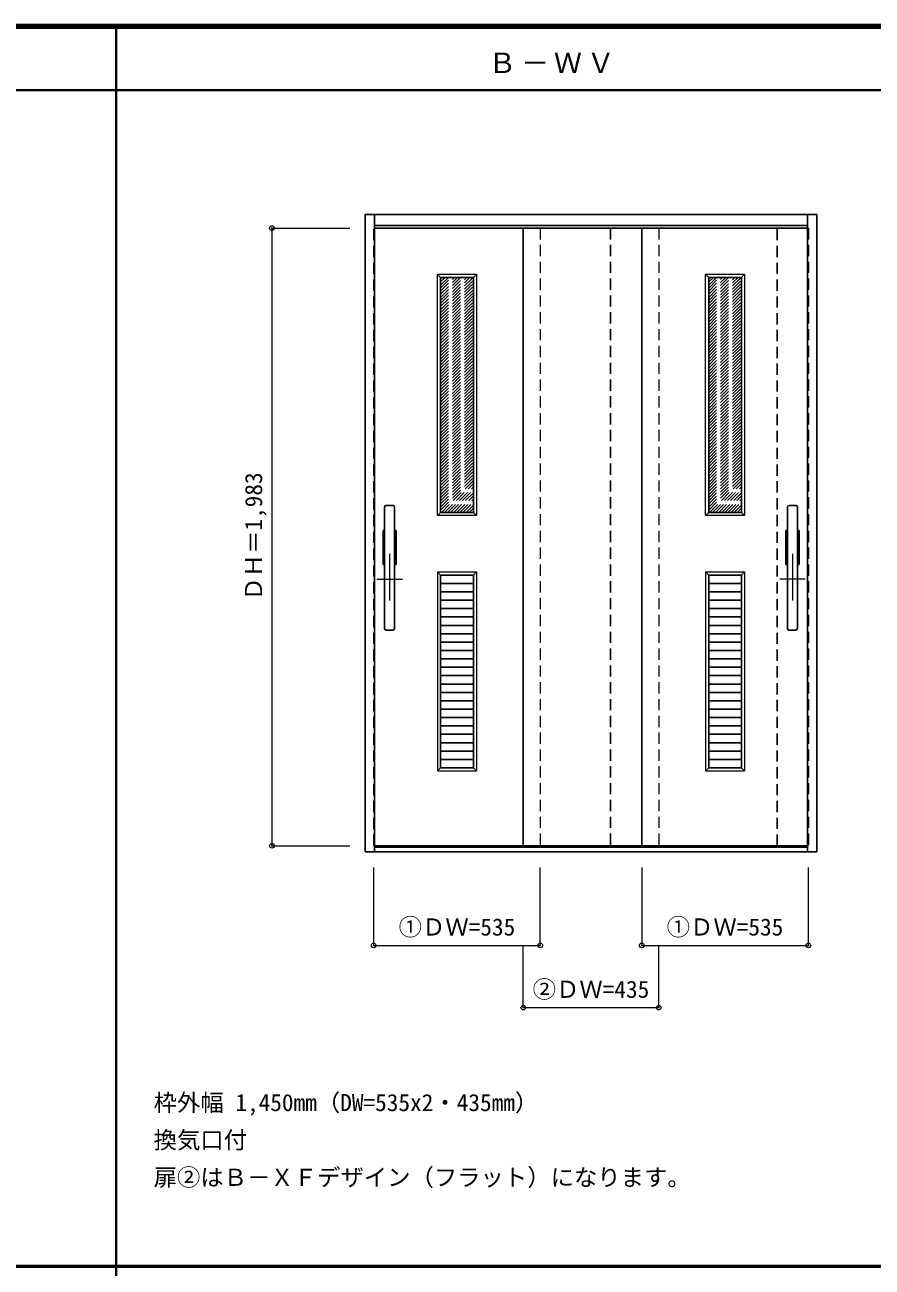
# Model space of a CAD drawing. Units: millimetres, scale not verified. Extents: x -6000 to 5700, y -4307 to 4175.
# Drawn here: x -2989 to -267, y 186 to 4175 of the extents above; entities that cross this region are included whole.
import ezdxf
from ezdxf.enums import TextEntityAlignment as Align

# ---------------------------------------------------------------- set-up
doc = ezdxf.new("R2010")
doc.units = ezdxf.units.MM
doc.header["$LTSCALE"] = 30
doc.header["$PDMODE"] = 32
doc.header["$PDSIZE"] = 15
doc.linetypes.add('CHAIN1', pattern=[8, 5, -1, 1, -1])
doc.linetypes.add('DASHED1', pattern=[1.8, 1.2, -0.6])
for name, color, linetype, lineweight in [('0-1_通り芯', 4, 'CHAIN1', 9), ('0-2_扉', 4, 'DASHED1', 9), ('0-3_仕上げ', 3, 'Continuous', 25), ('0-4_枠', 3, 'Continuous', 25), ('0-B_寸法', 7, 'Continuous', 9), ('0-C_ハッチ', 4, 'DASHED1', 9), ('0-D_ﾊﾞｰ引き手', 3, 'Continuous', 25), ('F-1_枠', 6, 'Continuous', 40)]:
    doc.layers.add(name, color=color, linetype=linetype, lineweight=lineweight)
doc.layers.add('0-A_文字', color=7, linetype='Continuous')
doc.styles.add('ＭＳ ゴシック', font='')
doc.styles.get('ＭＳ ゴシック').set_extended_font_data('MS Gothic')

msp = doc.modelspace()

# ---------------------------------------------------------------- linework, layer by layer
at = {"layer": '0-1_通り芯'}
for p, q in [((-1817, 2476.5), (-1817, 2314.5)), ((-523, 2476.5), (-523, 2314.5)), ((-1858, 2395.5), (-1776, 2395.5)), ((-482, 2395.5), (-564, 2395.5))]:
    msp.add_line(p, q, dxfattribs=at)
at = {"layer": '0-2_扉', "color": 3, "linetype": 'Continuous', "lineweight": 25}
for p, q in [((-475, 3522.25), (-1868, 3522.25)), ((-1387.5, 1539.25), (-1387.5, 3522.25)), ((-1007, 1539.25), (-1007, 3522.25)), ((-1865, 1539.25), (-475, 1539.25))]:
    msp.add_line(p, q, dxfattribs=at)
at = {"layer": '0-2_扉'}
for p, q in [((-1868, 1539.25), (-1868, 3522.25)), ((-1333, 3522.25), (-1333, 1539.25)), ((-952.5, 3522.25), (-952.5, 1539.25)), ((-472, 3522.25), (-475, 3522.25)), ((-472, 3522.25), (-472, 1539.25)), ((-1865, 1539.25), (-1868, 1539.25)), ((-1384.5, 1539.25), (-1387.5, 1539.25)), ((-472, 1539.25), (-475, 1539.25))]:
    msp.add_line(p, q, dxfattribs=at)
at = {"layer": '0-2_扉', "color": 3, "lineweight": 25}
msp.add_lwpolyline([(-1107, 3522.25), (-1107, 1539.25), (-572, 1539.25), (-572, 3522.25)], close=True, dxfattribs=at)
at = {"layer": '0-3_仕上げ', "color": 7, "lineweight": 18}
for p, q in [((-1663, 3374.25), (-1653, 3364.25)), ((-1663, 3374.25), (-1538, 3374.25)), ((-1538, 3374.25), (-1548, 3364.25)), ((-1538, 3374.25), (-1538, 2599.25)), ((-802, 3374.25), (-792, 3364.25)), ((-802, 3374.25), (-677, 3374.25)), ((-677, 3374.25), (-687, 3364.25)), ((-677, 3374.25), (-677, 2599.25)), ((-1653, 2609.25), (-1663, 2599.25)), ((-1548, 2609.25), (-1538, 2599.25)), ((-792, 2609.25), (-802, 2599.25)), ((-687, 2609.25), (-677, 2599.25)), ((-1663, 2418.25), (-1663, 1779.25)), ((-1663, 2418.25), (-1653, 2408.25)), ((-1663, 2418.25), (-1538, 2418.25)), ((-1538, 2418.25), (-1548, 2408.25)), ((-1538, 2418.25), (-1538, 1779.25)), ((-802, 2418.25), (-802, 1779.25)), ((-802, 2418.25), (-792, 2408.25)), ((-802, 2418.25), (-677, 2418.25)), ((-677, 2418.25), (-687, 2408.25)), ((-677, 2418.25), (-677, 1779.25)), ((-1653, 1789.25), (-1663, 1779.25)), ((-1663, 1779.25), (-1538, 1779.25)), ((-1548, 1789.25), (-1538, 1779.25)), ((-792, 1789.25), (-802, 1779.25)), ((-802, 1779.25), (-677, 1779.25)), ((-687, 1789.25), (-677, 1779.25))]:
    msp.add_line(p, q, dxfattribs=at)
at = {"layer": '0-3_仕上げ'}
for p, q in [((-1653, 3364.25), (-1548, 3364.25)), ((-1653, 3364.25), (-1653, 2609.25)), ((-1548, 3364.25), (-1548, 2609.25)), ((-792, 3364.25), (-687, 3364.25)), ((-792, 3364.25), (-792, 2609.25)), ((-687, 3364.25), (-687, 2609.25)), ((-1653, 2609.25), (-1548, 2609.25)), ((-792, 2609.25), (-687, 2609.25)), ((-1653, 2408.25), (-1653, 1789.25)), ((-1548, 2408.25), (-1653, 2408.25)), ((-1548, 1789.25), (-1548, 2408.25)), ((-792, 2408.25), (-792, 1789.25)), ((-687, 2408.25), (-792, 2408.25)), ((-687, 1789.25), (-687, 2408.25)), ((-1548, 2381.34), (-1653, 2381.34)), ((-1548, 2354.42), (-1653, 2354.42)), ((-687, 2381.34), (-792, 2381.34)), ((-687, 2354.42), (-792, 2354.42)), ((-1548, 2327.51), (-1653, 2327.51)), ((-687, 2327.51), (-792, 2327.51)), ((-1548, 2300.6), (-1653, 2300.6)), ((-687, 2300.6), (-792, 2300.6)), ((-1548, 2273.68), (-1653, 2273.68)), ((-1548, 2246.77), (-1653, 2246.77)), ((-687, 2273.68), (-792, 2273.68)), ((-687, 2246.77), (-792, 2246.77)), ((-1548, 2219.86), (-1653, 2219.86)), ((-687, 2219.86), (-792, 2219.86)), ((-1548, 2192.95), (-1653, 2192.95)), ((-1548, 2166.03), (-1653, 2166.03)), ((-687, 2192.95), (-792, 2192.95)), ((-687, 2166.03), (-792, 2166.03)), ((-1548, 2139.12), (-1653, 2139.12)), ((-687, 2139.12), (-792, 2139.12)), ((-1548, 2112.21), (-1653, 2112.21)), ((-1548, 2085.29), (-1653, 2085.29)), ((-687, 2112.21), (-792, 2112.21)), ((-687, 2085.29), (-792, 2085.29)), ((-1548, 2058.38), (-1653, 2058.38)), ((-687, 2058.38), (-792, 2058.38)), ((-1548, 2031.47), (-1653, 2031.47)), ((-1548, 2004.55), (-1653, 2004.55)), ((-687, 2031.47), (-792, 2031.47)), ((-687, 2004.55), (-792, 2004.55)), ((-1548, 1977.64), (-1653, 1977.64)), ((-687, 1977.64), (-792, 1977.64)), ((-1548, 1950.73), (-1653, 1950.73)), ((-1548, 1923.82), (-1653, 1923.82)), ((-687, 1950.73), (-792, 1950.73)), ((-687, 1923.82), (-792, 1923.82)), ((-1548, 1896.9), (-1653, 1896.9)), ((-687, 1896.9), (-792, 1896.9)), ((-1548, 1869.99), (-1653, 1869.99)), ((-1548, 1843.08), (-1653, 1843.08)), ((-687, 1869.99), (-792, 1869.99)), ((-687, 1843.08), (-792, 1843.08)), ((-1548, 1816.16), (-1653, 1816.16)), ((-687, 1816.16), (-792, 1816.16)), ((-1653, 1789.25), (-1548, 1789.25)), ((-792, 1789.25), (-687, 1789.25))]:
    msp.add_line(p, q, dxfattribs=at)
at = {"layer": '0-3_仕上げ', "color": 7, "lineweight": 18}
for points in [[(-1538, 2599.25), (-1663, 2599.25), (-1663, 3374.25)], [(-677, 2599.25), (-802, 2599.25), (-802, 3374.25)]]:
    msp.add_lwpolyline(points, dxfattribs=at)
at = {"layer": '0-4_枠'}
for p, q in [((-1895, 1519.25), (-1895, 3566.25)), ((-1895, 3566.25), (-445, 3566.25)), ((-1865, 1519.25), (-1865, 3566.25)), ((-475, 1519.25), (-475, 3566.25)), ((-445, 3566.25), (-445, 1519.25)), ((-1865, 3530.25), (-475, 3530.25)), ((-1895, 1519.25), (-1865, 1519.25)), ((-1865, 1534.25), (-475, 1534.25)), ((-1865, 1519.25), (-475, 1519.25)), ((-475, 1519.25), (-445, 1519.25))]:
    msp.add_line(p, q, dxfattribs=at)
at = {"layer": '0-B_寸法', "color": 4}
for p, q in [((-2195, 3522.25), (-2195, 1539.25)), ((-2195, 3522.25), (-1945, 3522.25)), ((-2195, 1539.25), (-1945, 1539.25)), ((-1868, 1219.25), (-1868, 1469.25)), ((-1007, 1469.25), (-1007, 1219.25)), ((-472, 1219.25), (-472, 1469.25)), ((-1387.5, 1019.25), (-1387.5, 1219.25)), ((-1007, 1219.25), (-472, 1219.25)), ((-952.5, 1019.25), (-952.5, 1219.25)), ((-1387.5, 1019.25), (-952.5, 1019.25))]:
    msp.add_line(p, q, dxfattribs=at)
msp.add_lwpolyline([(-1868, 1219.25), (-1333, 1219.25), (-1333, 1469.25)], dxfattribs=at)
at = {"layer": '0-B_寸法'}
for p in [(-2195, 3522.25), (-2195, 1539.25), (-1868, 1219.25), (-1333, 1219.25), (-1007, 1219.25), (-472, 1219.25), (-1387.5, 1019.25), (-952.5, 1019.25)]:
    msp.add_point(p, dxfattribs=at)
at = {"layer": '0-C_ハッチ'}
for p, q in [((-1653, 3260.25), (-1549, 3364.25)), ((-1653, 3270.15), (-1558.9, 3364.25)), ((-1653, 3280.05), (-1568.8, 3364.25)), ((-1653, 3289.95), (-1578.7, 3364.25)), ((-1653, 3299.85), (-1588.6, 3364.25)), ((-1653, 3309.75), (-1598.5, 3364.25)), ((-1653, 3319.65), (-1608.4, 3364.25)), ((-1653, 3329.55), (-1618.3, 3364.25)), ((-1653, 3339.45), (-1628.2, 3364.25)), ((-1653, 3349.35), (-1638.1, 3364.25)), ((-1653, 3359.24), (-1647.99, 3364.25)), ((-1653, 3250.35), (-1548, 3355.35)), ((-792, 3260.25), (-688, 3364.25)), ((-792, 3270.15), (-697.9, 3364.25)), ((-792, 3280.05), (-707.8, 3364.25)), ((-792, 3289.95), (-717.7, 3364.25)), ((-792, 3299.85), (-727.6, 3364.25)), ((-792, 3309.75), (-737.5, 3364.25)), ((-792, 3319.65), (-747.4, 3364.25)), ((-792, 3329.55), (-757.3, 3364.25)), ((-792, 3339.45), (-767.2, 3364.25)), ((-792, 3349.35), (-777.1, 3364.25)), ((-792, 3359.24), (-786.99, 3364.25)), ((-792, 3250.35), (-687, 3355.35)), ((-1653, 3240.45), (-1548, 3345.45)), ((-1653, 3230.55), (-1548, 3335.55)), ((-1653, 3220.65), (-1548, 3325.65)), ((-1653, 3210.75), (-1548, 3315.75)), ((-792, 3240.45), (-687, 3345.45)), ((-792, 3230.55), (-687, 3335.55)), ((-792, 3220.65), (-687, 3325.65)), ((-792, 3210.75), (-687, 3315.75)), ((-1653, 3200.85), (-1548, 3305.85)), ((-1653, 3190.95), (-1548, 3295.95)), ((-1653, 3181.05), (-1548, 3286.05)), ((-1653, 3171.15), (-1548, 3276.15)), ((-792, 3200.85), (-687, 3305.85)), ((-792, 3190.95), (-687, 3295.95)), ((-792, 3181.05), (-687, 3286.05)), ((-792, 3171.15), (-687, 3276.15)), ((-1653, 3161.25), (-1548, 3266.25)), ((-1653, 3151.36), (-1548, 3256.36)), ((-1653, 3141.46), (-1548, 3246.46)), ((-1653, 3131.56), (-1548, 3236.56)), ((-792, 3161.25), (-687, 3266.25)), ((-792, 3151.36), (-687, 3256.36)), ((-792, 3141.46), (-687, 3246.46)), ((-792, 3131.56), (-687, 3236.56)), ((-1653, 3121.66), (-1548, 3226.66)), ((-1653, 3111.76), (-1548, 3216.76)), ((-1653, 3101.86), (-1548, 3206.86)), ((-1653, 3091.96), (-1548, 3196.96)), ((-792, 3121.66), (-687, 3226.66)), ((-792, 3111.76), (-687, 3216.76)), ((-792, 3101.86), (-687, 3206.86)), ((-792, 3091.96), (-687, 3196.96)), ((-1653, 3082.06), (-1548, 3187.06)), ((-1653, 3072.16), (-1548, 3177.16)), ((-1653, 3062.26), (-1548, 3167.26)), ((-1653, 3052.36), (-1548, 3157.36)), ((-792, 3082.06), (-687, 3187.06)), ((-792, 3072.16), (-687, 3177.16)), ((-792, 3062.26), (-687, 3167.26)), ((-792, 3052.36), (-687, 3157.36)), ((-1653, 3042.46), (-1548, 3147.46)), ((-1653, 3032.56), (-1548, 3137.56)), ((-1653, 3022.66), (-1548, 3127.66)), ((-1653, 3012.76), (-1548, 3117.76)), ((-792, 3042.46), (-687, 3147.46)), ((-792, 3032.56), (-687, 3137.56)), ((-792, 3022.66), (-687, 3127.66)), ((-792, 3012.76), (-687, 3117.76)), ((-1653, 3002.86), (-1548, 3107.86)), ((-1653, 2992.96), (-1548, 3097.96)), ((-1653, 2983.06), (-1548, 3088.06)), ((-1653, 2973.16), (-1548, 3078.16)), ((-792, 3002.86), (-687, 3107.86)), ((-792, 2992.96), (-687, 3097.96)), ((-792, 2983.06), (-687, 3088.06)), ((-792, 2973.16), (-687, 3078.16)), ((-1653, 2963.27), (-1548, 3068.26)), ((-1653, 2953.37), (-1548, 3058.37)), ((-1653, 2943.47), (-1548, 3048.47)), ((-1653, 2933.57), (-1548, 3038.57)), ((-792, 2963.27), (-687, 3068.26)), ((-792, 2953.37), (-687, 3058.37)), ((-792, 2943.47), (-687, 3048.47)), ((-792, 2933.57), (-687, 3038.57)), ((-1653, 2923.67), (-1548, 3028.67)), ((-1653, 2913.77), (-1548, 3018.77)), ((-1653, 2903.87), (-1548, 3008.87)), ((-1653, 2893.97), (-1548, 2998.97)), ((-792, 2923.67), (-687, 3028.67)), ((-792, 2913.77), (-687, 3018.77)), ((-792, 2903.87), (-687, 3008.87)), ((-792, 2893.97), (-687, 2998.97)), ((-1653, 2884.07), (-1548, 2989.07)), ((-1653, 2874.17), (-1548, 2979.17)), ((-1653, 2864.27), (-1548, 2969.27)), ((-1653, 2854.37), (-1548, 2959.37)), ((-792, 2884.07), (-687, 2989.07)), ((-792, 2874.17), (-687, 2979.17)), ((-792, 2864.27), (-687, 2969.27)), ((-792, 2854.37), (-687, 2959.37)), ((-1653, 2844.47), (-1548, 2949.47)), ((-1653, 2834.57), (-1548, 2939.57)), ((-1653, 2824.67), (-1548, 2929.67)), ((-1653, 2814.77), (-1548, 2919.77)), ((-792, 2844.47), (-687, 2949.47)), ((-792, 2834.57), (-687, 2939.57)), ((-792, 2824.67), (-687, 2929.67)), ((-792, 2814.77), (-687, 2919.77)), ((-1653, 2804.87), (-1548, 2909.87)), ((-1653, 2794.97), (-1548, 2899.97)), ((-1653, 2785.07), (-1548, 2890.07)), ((-1653, 2775.17), (-1548, 2880.17)), ((-792, 2804.87), (-687, 2909.87)), ((-792, 2794.97), (-687, 2899.97)), ((-792, 2785.07), (-687, 2890.07)), ((-792, 2775.17), (-687, 2880.17)), ((-1653, 2765.28), (-1548, 2870.27)), ((-1653, 2755.38), (-1548, 2860.38)), ((-1653, 2745.48), (-1548, 2850.48)), ((-1653, 2735.58), (-1548, 2840.58)), ((-792, 2765.28), (-687, 2870.27)), ((-792, 2755.38), (-687, 2860.38)), ((-792, 2745.48), (-687, 2850.48)), ((-792, 2735.58), (-687, 2840.58)), ((-1653, 2725.68), (-1548, 2830.68)), ((-1653, 2715.78), (-1548, 2820.78)), ((-1653, 2705.88), (-1548, 2810.88)), ((-1653, 2695.98), (-1548, 2800.98)), ((-792, 2725.68), (-687, 2830.68)), ((-792, 2715.78), (-687, 2820.78)), ((-792, 2705.88), (-687, 2810.88)), ((-792, 2695.98), (-687, 2800.98)), ((-1653, 2686.08), (-1548, 2791.08)), ((-1653, 2676.18), (-1548, 2781.18)), ((-1653, 2666.28), (-1548, 2771.28)), ((-1653, 2656.38), (-1548, 2761.38)), ((-792, 2686.08), (-687, 2791.08)), ((-792, 2676.18), (-687, 2781.18)), ((-792, 2666.28), (-687, 2771.28)), ((-792, 2656.38), (-687, 2761.38)), ((-1653, 2646.48), (-1548, 2751.48)), ((-1653, 2636.58), (-1548, 2741.58)), ((-1653, 2626.68), (-1548, 2731.68)), ((-1653, 2616.78), (-1548, 2721.78)), ((-792, 2646.48), (-687, 2751.48)), ((-792, 2636.58), (-687, 2741.58)), ((-792, 2626.68), (-687, 2731.68)), ((-792, 2616.78), (-687, 2721.78)), ((-1650.63, 2609.25), (-1548, 2711.88)), ((-1640.73, 2609.25), (-1548, 2701.98)), ((-1630.83, 2609.25), (-1548, 2692.08)), ((-1620.93, 2609.25), (-1548, 2682.18)), ((-789.63, 2609.25), (-687, 2711.88)), ((-779.73, 2609.25), (-687, 2701.98)), ((-769.83, 2609.25), (-687, 2692.08)), ((-759.93, 2609.25), (-687, 2682.18)), ((-1611.04, 2609.25), (-1548, 2672.28)), ((-1601.14, 2609.25), (-1548, 2662.39)), ((-1591.24, 2609.25), (-1548, 2652.49)), ((-1581.34, 2609.25), (-1548, 2642.59)), ((-750.04, 2609.25), (-687, 2672.28)), ((-740.14, 2609.25), (-687, 2662.39)), ((-730.24, 2609.25), (-687, 2652.49)), ((-720.34, 2609.25), (-687, 2642.59)), ((-1571.44, 2609.25), (-1548, 2632.69)), ((-1561.54, 2609.25), (-1548, 2622.79)), ((-1551.64, 2609.25), (-1548, 2612.89)), ((-710.44, 2609.25), (-687, 2632.69)), ((-700.54, 2609.25), (-687, 2622.79)), ((-690.64, 2609.25), (-687, 2612.89))]:
    msp.add_line(p, q, dxfattribs=at)
at = {"layer": '0-D_ﾊﾞｰ引き手'}
for p, q in [((-1833, 2236.75), (-1833, 2626.75)), ((-1806, 2631.75), (-1828, 2631.75)), ((-1801, 2236.75), (-1801, 2626.75)), ((-539, 2236.75), (-539, 2626.75)), ((-534, 2631.75), (-512, 2631.75)), ((-507, 2236.75), (-507, 2626.75)), ((-1838, 2441.75), (-1838, 2551.75)), ((-1838, 2551.75), (-1833, 2551.75)), ((-1801, 2551.75), (-1796, 2551.75)), ((-1796, 2551.75), (-1796, 2441.75)), ((-544, 2551.75), (-544, 2441.75)), ((-539, 2551.75), (-544, 2551.75)), ((-502, 2551.75), (-507, 2551.75)), ((-502, 2441.75), (-502, 2551.75)), ((-1833, 2441.75), (-1838, 2441.75)), ((-1796, 2441.75), (-1801, 2441.75)), ((-544, 2441.75), (-539, 2441.75)), ((-507, 2441.75), (-502, 2441.75)), ((-1828, 2231.75), (-1806, 2231.75)), ((-512, 2231.75), (-534, 2231.75))]:
    msp.add_line(p, q, dxfattribs=at)
for centre, start, end in [((-1828, 2626.75), 90, 180), ((-1806, 2626.75), 0, 90), ((-534, 2626.75), 90, 180), ((-512, 2626.75), 0, 90), ((-1828, 2236.75), 180, 270), ((-1806, 2236.75), 270, 0), ((-534, 2236.75), 180, 270), ((-512, 2236.75), 270, 0)]:
    msp.add_arc(centre, 5, start, end, dxfattribs=at)
at = {"layer": 'F-1_枠'}
for p, q in [((-6000, 4175), (5700, 4175)), ((-6000, 4170), (5700, 4170)), ((-6000, 4165), (5700, 4165)), ((-2695, -3790), (-2695, 4175)), ((-6000, 3965), (5700, 3965)), ((-5990, 190.5), (5690, 190.5)), ((-5990, 187.5), (5690, 187.5))]:
    msp.add_line(p, q, dxfattribs=at)

# ---------------------------------------------------------------- texts
at = {"layer": '0-A_文字', "style": 'ＭＳ ゴシック'}
for s, p in [('枠外幅 1,450mm（DW=535x2・435mm）', (-2575, 670.5)), ('換気口付', (-2575, 550.5)), ('扉②はＢ－ＸＦデザイン（フラット）になります。', (-2575, 430.5))]:
    msp.add_text(s, height=54.99, dxfattribs=at).set_placement(p, align=Align.BOTTOM_LEFT)
at = {"layer": '0-A_文字', "insert": (-1500, 4020), "char_height": 65.98, "attachment_point": 7, "style": 'ＭＳ ゴシック'}
msp.add_mtext('\\T1.17;Ｂ－ＷＶ', dxfattribs=at)
at = {"layer": '0-B_寸法', "style": 'ＭＳ ゴシック'}
msp.add_text('ＤＨ＝1,983', height=54.99, rotation=90, dxfattribs=at).set_placement((-2210, 2326), align=Align.BOTTOM_LEFT)
for s, p in [('①ＤＷ=535', (-1788, 1234.25)), ('①ＤＷ=535', (-927, 1234.25)), ('②ＤＷ=435', (-1357.5, 1034.25))]:
    msp.add_text(s, height=54.99, dxfattribs=at).set_placement(p, align=Align.BOTTOM_LEFT)

doc.saveas('drawing.dxf')
